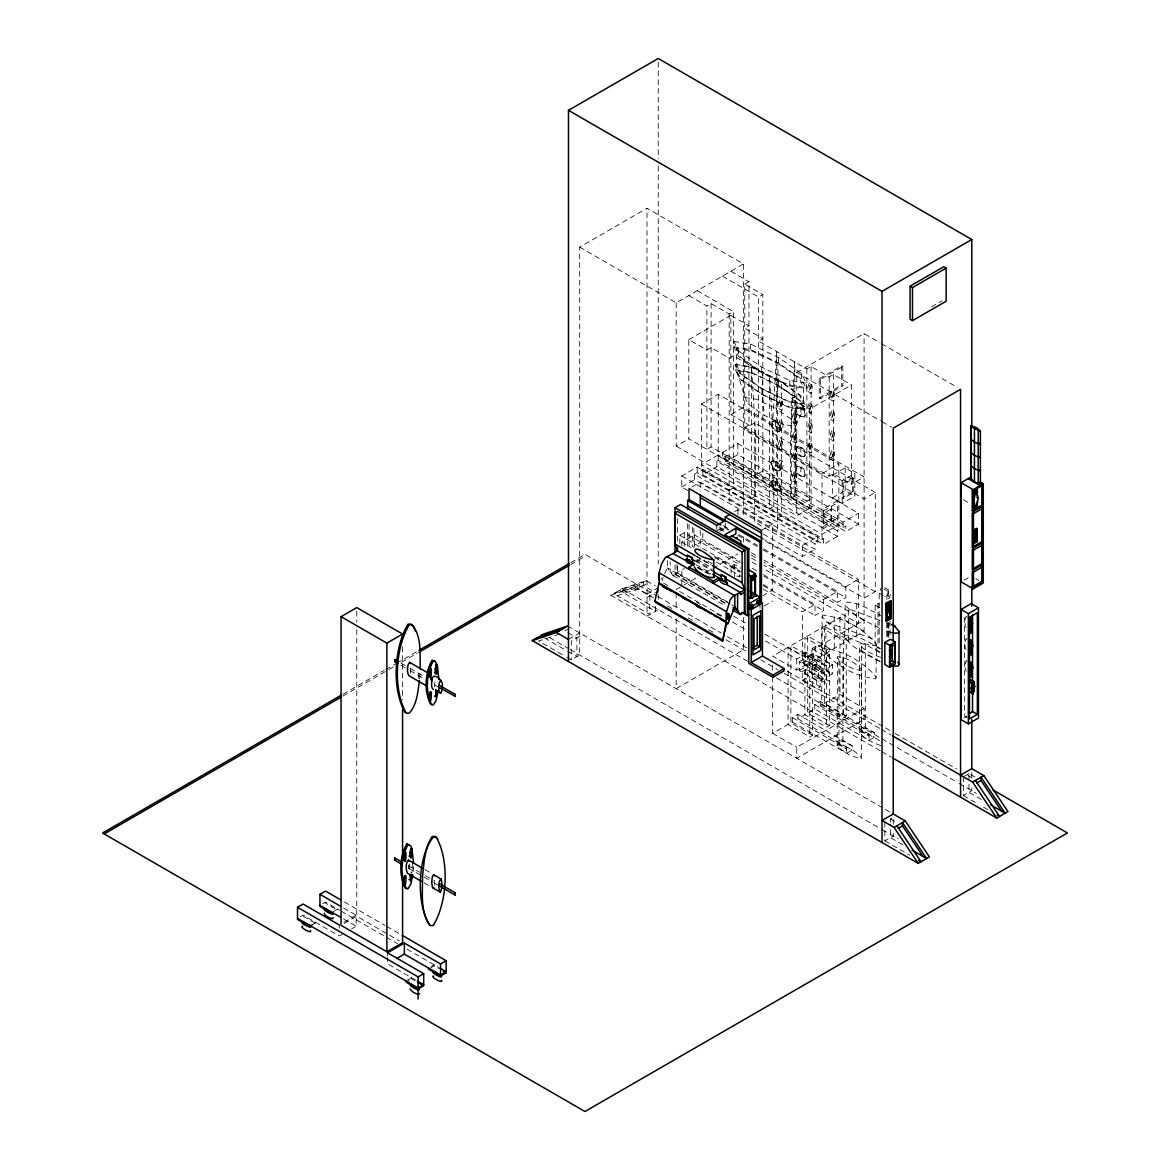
<?xml version="1.0" encoding="UTF-8"?>
<svg xmlns="http://www.w3.org/2000/svg" width="1170" height="1170" viewBox="0 0 1170 1170"><rect width="100%" height="100%" fill="white"/><g stroke="black" fill="none" stroke-linecap="round" stroke-linejoin="round"><path stroke-width="0.75" stroke-dasharray="5 3.75" d="M408.476 865.039L408.257 868.476M412.41 862.773L411.796 872.82M413.507 866.385L412.995 873.522M795.249 426.436L792.031 419.796L775.973 408.549L777.918 385.383L777.918 363.329L751.944 350.971L736.632 348.484L736.632 370.539L744.997 397.42L748.23 404.059L764.288 415.306L783.768 424.564L795.249 426.436L803.629 409.222L803.629 387.182L799.329 378.334L777.918 363.329M418.363 678.278L418.831 673.437M419.562 678.98L420.045 674.139M409.456 869.178L409.632 864.06M661.313 577.848L661.108 579.457M739.937 574.704L739.937 576.985M410.392 672.969L410.831 666.33M434.509 686.892L434.947 680.253M434.509 885.324L434.787 877.178M662.308 580.554L663.141 577.541M886.918 599.493L886.918 595.866L888.571 591.625L883.862 588.905M879.167 642.783L879.167 593.175L881.405 587.472M888.279 591.493L886.918 595.866M890.502 594.477L888.805 598.747L884.681 596.364M664.516 573.578L667.514 567.903L667.427 559.977M822.13 616.59L822.832 615.142C842.824 617.102 863.869 628.802 876.579 644.334L875.891 678.849C855.884 676.889 834.839 665.203 822.13 649.657L822.13 616.59C834.839 632.136 855.884 643.822 875.891 645.781L876.579 644.334M822.13 649.657L822.832 648.209C842.824 650.169 863.869 661.869 876.579 677.401M879.723 661.328C867.262 654.761 852.418 648.941 844.564 636.699L845.266 602.184C858.063 601.629 869.661 609.833 880.63 615.581M844.564 636.699L845.266 635.266C858.063 634.71 869.661 642.9 880.63 648.648M792.309 721.992L792.309 717.576L797.867 714.373L852.126 745.714L852.126 750.116L846.583 753.319L838.948 747.981L837.106 745.48L837.428 656.648C846.422 657.525 855.884 662.79 861.603 669.781L861.603 757.955L860.169 758.789L849.756 755.045L792.309 721.992L772.653 733.341L772.653 677.708M880.747 745.539C873.039 742.774 864.469 739.294 859.555 732.522L859.555 644.334L860.988 643.5L865.317 644.568L880.162 652.641M861.603 669.781L861.295 670.425C852.301 669.547 842.824 664.282 837.106 657.291M837.106 745.48L837.428 744.837C846.422 745.714 855.884 750.964 861.603 757.955M859.555 732.522L860.988 731.689L865.317 732.756L880.162 740.829M779.776 430.969C782.028 426.626 775.988 419.606 771.425 421.741C769.202 426.07 774.979 432.768 779.571 431.116C775.037 431.569 769.875 425.719 771.981 421.405C779.366 416.491 782.13 438.414 783.052 425.178C781.926 413.303 773.516 427.957 781.648 430.253M796.668 407.16C794.547 411.474 799.724 417.324 804.258 416.856C799.666 418.524 793.889 411.811 796.097 407.482C800.719 404.381 807.373 411.898 805.019 416.388L803.688 417.193M771.981 461.097C769.875 465.411 775.037 471.261 779.571 470.793C774.979 472.461 769.202 465.748 771.425 461.419C778.971 455.086 782.189 478.369 783.052 464.856C781.926 452.98 773.516 467.634 781.648 469.93M804.463 416.71C806.569 412.396 801.391 406.546 796.872 407.014L797.428 406.692M771.981 480.943C769.875 485.257 775.037 491.107 779.571 490.639C774.979 492.292 769.202 485.594 771.425 481.265C776.032 478.164 782.686 485.682 780.331 490.171L779.001 490.961M779.776 470.647C781.882 466.333 776.705 460.483 772.185 460.951L772.741 460.629M796.668 446.838C794.547 451.152 799.724 457.002 804.258 456.549C799.666 458.201 793.889 451.503 796.097 447.174C800.719 444.073 807.373 451.576 805.019 456.081L803.688 456.87M779.776 490.493C781.882 486.179 776.705 480.329 772.185 480.797L772.741 480.46M796.668 466.684C794.547 470.998 799.724 476.848 804.258 476.395C799.666 478.047 793.889 471.349 796.097 467.005C800.719 463.905 807.373 471.422 805.019 475.912L803.688 476.716M804.463 456.402C806.569 452.088 801.391 446.238 796.872 446.691L797.428 446.37M804.463 476.248C806.569 471.934 801.391 466.084 796.872 466.537L797.428 466.216M779.001 431.438L780.814 429.858L780.96 424.183L782.218 421.405M779.001 471.13L780.814 469.536L780.96 463.861L782.218 461.082M566.631 657.189L571.282 659.88L579.691 655.01L579.691 247.148L647.01 208.289L743.491 263.981L743.491 515.911M579.691 247.148L676.172 302.854L743.491 263.981M688.794 295.557L706.885 305.999L711.097 303.571L729.173 314.013L733.385 311.586L733.385 487.963L729.173 490.391L777.421 518.251L781.633 515.809L781.633 383.541L733.385 355.68L729.173 358.108L711.097 347.665L706.885 350.093L688.794 339.651L688.794 438.867L809.391 508.497L809.391 409.281L851.467 384.988L851.467 484.204L864.089 476.907L743.491 407.292L730.87 414.575L730.87 315.359L748.961 325.801L744.749 328.243L762.84 338.686L758.628 341.113L806.876 368.959L811.073 366.532L829.164 376.974L833.376 374.546L851.467 384.988M744.749 284.149L748.961 281.707L748.961 425.017L744.749 427.445L744.749 284.149L762.84 294.591L762.84 481.981M722.46 276.135L758.628 297.019L762.84 294.591M688.794 339.651L730.87 315.359M837.442 536.386L823.417 544.489L823.417 538.975L822.013 539.779L701.415 470.164L701.415 404.016L718.248 394.305L838.846 463.934L838.846 530.068L837.442 530.873L716.844 461.258L716.844 466.772L837.442 536.386L837.442 530.873M809.391 508.497L796.77 515.78L796.77 372.469L864.089 333.611L879.898 342.737M777.421 529.264L777.421 385.968L781.633 383.541M676.172 302.854L676.172 446.15L688.794 438.867M931.495 306.876L942.201 300.69M819.205 378.802L841.654 365.859L842.853 366.546L842.853 385.837L820.419 398.794L819.205 398.107L819.205 378.802L820.419 379.504L842.853 366.546M791.3 398.838L795.512 396.411L795.512 495.612L791.3 498.04L791.3 398.838L809.391 409.281M795.512 495.612L711.097 446.881L706.885 449.309L706.885 305.999M875.306 492.482L754.708 422.853L743.491 429.332L864.089 498.961L875.306 492.482L875.306 591.698L864.089 598.162L765.414 541.198M688.048 490.625L681.788 487.012L681.788 475.985L697.203 467.079L817.801 536.708L817.801 542.207L814.993 543.831L694.41 474.216L694.41 479.715L814.993 549.344L814.993 543.831M722.46 452.497L737.875 443.591L858.473 513.221L858.473 524.248L845.851 531.531L725.254 461.901L725.254 456.388L722.46 458.011L722.46 452.497L843.043 522.127L858.473 513.221M819.205 398.107L841.654 385.149L842.853 385.837M694.41 474.216L697.203 472.592L817.801 542.207M701.415 470.164L702.819 469.346L823.417 538.975M716.844 461.258L718.248 460.439L838.846 530.068M681.788 487.012L694.41 479.715M702.819 469.346L702.819 474.859L716.844 466.772M725.254 461.901L737.875 454.618L858.473 524.248M691.879 486.983L700.289 482.128L772.653 523.897L772.653 590.046L762.825 595.705M343.015 694.19L384.14 670.439M385.734 669.533L395.226 664.048M396.805 663.141L417.368 651.266M570.799 562.682L585.044 554.463L656.209 595.545M342.986 696.048L387.27 670.483M388.849 669.562L395.182 665.905M401.5 662.264L417.324 653.123M570.726 564.554L584.956 556.335M679.814 543.757L679.814 535.29L684.304 532.701L739.645 564.642M681.788 545.659L681.788 542.12L694.41 534.836L739.82 561.059M734.731 511.553L737.875 509.74L858.473 579.355L858.473 623.449L762.942 568.298M716.83 530.887L723.85 526.836L728.369 529.44M740.405 562.697L702.819 541.008L694.41 545.863L694.41 534.836M719.652 531.282L725.254 528.05L728.398 529.849M880.206 750.774L610.842 595.267L622.06 588.788L646.176 580.656L655.215 585.877M701.415 404.016L822.013 473.645L838.846 463.934M610.842 595.267L634.959 587.135L646.176 580.656M744.749 427.445L829.164 476.19L833.376 473.762L851.467 484.204M832.528 475.152L845.208 467.824L854.86 473.397L854.86 496.138L842.181 503.451L832.528 497.879L832.528 475.152L842.181 480.724L854.86 473.397M564.832 630.937L567.494 629.401M634.959 590.441L646.03 584.049M675.046 564.92L675.046 573.87L684.391 568.459M696.077 561.717L700.289 559.289M730.109 604.042L667.427 567.845L673.028 575.625L677.532 573.022L729.246 602.886M568.474 639.449L579.691 632.97M647.01 594.097L658.242 587.618M761.421 530.376L772.653 523.897M853.734 478.428L852.535 477.74L842.093 483.766L843.292 484.468L853.734 478.428L853.734 492.394L843.292 498.42L842.093 497.733L852.535 491.692L853.734 492.394M579.691 636.275L571.282 641.131L571.282 659.88M647.01 597.402L655.434 592.547M832.528 497.879L845.208 490.566L854.86 496.138M680.384 587.033L676.172 589.461L723.162 616.59M695.814 578.126L681.788 586.214L681.788 568.576M705.159 572.73L711.389 569.132M712.954 568.225L737.875 553.834M823.387 510.983L837.413 502.895M731.031 573.461L731.031 566.426L734.38 564.496L740.698 568.137M658.242 609.672L647.01 616.151L647.01 208.289M823.387 526.427L837.413 518.325M681.788 475.985L802.371 545.615L817.801 536.708M722.46 458.011L843.043 527.641L845.851 526.017L845.851 531.531M763.22 534.032L802.371 556.628L814.993 549.344M764.229 605.928L772.653 601.058M763.22 589.139L802.371 611.749L814.993 604.466L814.993 615.493L823.417 610.623L823.417 599.61L763.893 565.242M823.417 599.61L837.442 591.508L837.442 602.535L845.851 597.665L845.851 586.653L764.419 539.633M845.851 586.653L858.473 579.355M300.31 916.695L303.103 915.072L339.285 935.971L342.342 934.201M322.745 903.737L325.552 902.129L339.651 910.26M864.089 631.244L839.972 617.321L772.653 656.18L796.77 670.103L864.089 631.244L864.089 333.611M333.406 911.518L337.603 909.09L337.603 910.187L325.552 903.225L325.552 902.129M312.361 924.768L315.169 923.145L315.169 922.048M879.679 651.836L875.16 649.218L875.16 605.124L877.953 603.515L879.167 604.203M802.313 654.001L805.662 652.07L820.068 660.392L820.068 669.211L816.719 671.141L802.313 662.82L802.313 654.001L816.719 662.322L820.068 660.392M811.921 648.531L815.241 646.601L829.53 654.849L826.21 656.779L811.921 648.531L811.921 657.35L826.21 665.598L829.53 663.668L815.241 655.419L811.921 657.35M765.443 640.999L796.77 659.076L864.089 620.217L763.849 562.346M343.878 922.296L356.119 915.232L356.119 926.245L351.526 928.892M344.199 923.496L356.762 916.242L399.423 940.885M799.3 661.737L803.79 659.149L823.08 670.293L823.08 679.112L818.591 681.7L799.3 670.556L799.3 661.737L818.591 672.882L823.08 670.293M808.836 656.238L813.325 653.65L832.616 664.779L832.616 673.598L828.126 676.187L808.836 665.057L808.836 656.238L828.126 667.368L832.616 664.779M802.313 662.82L805.662 660.889L820.068 669.211M809.786 659.807L812.594 658.183L812.594 735.345L809.786 736.968L788.083 724.435L788.083 647.273L809.786 659.807L809.786 736.968M826.62 650.096L829.413 648.472L829.413 725.634L826.62 727.257L804.901 714.724L804.901 637.562L826.62 650.096L826.62 727.257M843.438 640.37L846.246 638.747L846.246 715.923L843.438 717.532L821.735 704.998L821.735 627.837L843.438 640.37L843.438 717.532M799.3 670.556L803.79 667.968L823.08 679.112M808.836 665.057L813.325 662.469L832.616 673.598M802.24 671.624L805.618 669.679L820.126 678.044L820.126 686.863L816.748 688.808L802.24 680.443L802.24 671.624L816.748 679.989L820.126 678.044M811.834 666.125L815.183 664.194L829.618 672.531L826.254 674.461L811.834 666.125L811.834 674.944L826.254 683.28L829.618 681.349L815.183 673.013L811.834 674.944M964.007 580.232L969.784 576.898M802.24 680.443L805.618 678.498L820.126 686.863M875.16 649.218L877.953 647.595L880.981 649.35M814.759 709.035L814.759 704.632L820.302 701.415L874.575 732.756L874.575 737.159L869.018 740.361L814.759 709.035L797.867 718.789L797.867 714.373M820.302 701.415L820.302 705.832L839.972 694.483L864.089 708.406L864.089 719.433L796.77 758.292L796.77 747.264L864.089 708.406M407.438 980.168L411.65 977.74L411.65 978.837L407.438 981.279M431.277 966.405L434.085 964.782L434.085 965.894L438.604 968.497M429.873 968.321L434.085 965.894M964.007 718.014L966.888 716.347M890.443 822.32L890.443 818.927L893.236 817.303L893.236 824.119M964.767 776.002L971.787 771.951L971.787 778.767M884.827 822.159L884.827 840.894L893.236 836.038L893.236 830.934M963.363 776.807L963.363 795.556L971.787 790.701L971.787 785.582M622.864 592.488L643.368 585.585L653.928 591.684M617.263 595.735L637.767 588.832L649.818 595.793L649.818 614.528L613.636 593.643L637.767 585.526L637.767 588.832M559.216 634.169L538.726 641.072L565.081 656.297M736.705 576.035L740.113 576.708M809.26 383.16L807.885 387.065L808.411 391.731L811.38 393.383L812.477 389.493L811.951 384.842L809.26 383.16L810.064 388.104L808.689 392.009M811.673 384.55L810.298 388.469L811.102 393.412M831.563 391.175L830.188 395.08L830.715 399.745L833.683 401.398L834.766 397.507L834.239 392.857L831.563 391.175L832.353 396.118L830.978 400.023M833.976 392.564L832.601 396.484L833.391 401.427M779.82 400.169L778.445 404.074L778.957 408.74L781.94 410.392L783.022 406.502L782.496 401.836L779.82 400.169L780.609 405.112L779.235 409.017M782.218 401.559L780.843 405.464L781.648 410.407M809.26 403.006L807.885 406.911L808.411 411.577L811.38 413.229L812.477 409.339L811.951 404.674L809.26 403.006L810.064 407.95L808.689 411.855M811.673 404.396L810.298 408.301L811.102 413.244M793.699 413.039L792.324 416.944L792.836 421.609L795.819 423.262L796.902 419.372L796.375 414.707L793.699 413.039L794.488 417.983L793.114 421.887M831.563 411.021L830.188 414.926L830.715 419.591L833.683 421.244L834.766 417.354L834.239 412.688L831.563 411.021L832.353 415.964L830.978 419.869M796.112 414.429L794.737 418.334L795.527 423.277M833.976 412.41L832.601 416.315L833.391 421.259M809.26 422.838L807.885 426.757L808.411 431.408L811.38 433.075L812.477 429.185L811.951 424.52L809.26 422.838L810.064 427.781L808.689 431.701M811.673 424.242L810.298 428.147L811.102 433.09M779.235 428.863L780.609 424.944L779.82 420.001M793.699 432.885L792.324 436.79L792.836 441.456L795.819 443.108L796.902 439.218L796.375 434.553L793.699 432.885L794.488 437.829L793.114 441.733M831.563 430.853L830.188 434.772L830.715 439.423L833.683 441.09L834.766 437.2L834.239 432.534L831.563 430.853L832.353 435.796L830.978 439.715M796.112 434.275L794.737 438.18L795.527 443.123M833.976 432.256L832.601 436.161L833.391 441.105M779.82 439.847L778.445 443.766L778.957 448.417L781.94 450.07L783.022 446.179L782.496 441.529L779.82 439.847L780.609 444.79L779.235 448.695M782.218 441.236L780.843 445.156L781.648 450.099M809.26 442.684L807.885 446.604L808.411 451.254L811.38 452.922L812.477 449.017L811.951 444.366L809.26 442.684L810.064 447.627L808.689 451.547M811.673 444.073L810.298 447.993L811.102 452.936M793.699 452.717L792.324 456.636L792.836 461.287L795.819 462.954L796.902 459.049L796.375 454.399L793.699 452.717L794.488 457.66L793.114 461.58M831.563 450.699L830.188 454.618L830.715 459.269L833.683 460.936L834.766 457.031L834.239 452.38L831.563 450.699L832.353 455.642L830.978 459.561M796.112 454.121L794.737 458.026L795.527 462.969M833.976 452.088L832.601 456.007L833.391 460.951M779.235 468.541L780.609 464.636L779.82 459.693M793.699 472.563L792.324 476.468L792.836 481.133L795.819 482.786L796.902 478.896L796.375 474.245L793.699 472.563L794.488 477.506L793.114 481.411M796.112 473.952L794.737 477.872L795.527 482.815M410.977 872.279L411.767 873.112M733.956 341.435L750.496 344.112L778.547 357.464L801.655 373.654L806.306 383.204L806.306 388.718L789.765 386.041L761.714 372.689L738.592 356.499L733.956 346.949L733.956 341.435L738.592 350.985L738.592 356.499M733.956 346.949L750.496 349.625L778.547 362.978L801.655 379.168L806.306 388.718M735.316 364.279L751.242 366.853L778.226 379.694L800.47 395.27L804.931 404.469L804.931 409.983L789.019 407.394L762.036 394.553L739.791 378.978L735.316 369.779L735.316 364.279L739.791 373.464L762.036 389.04L789.019 401.88L804.931 404.469M735.316 369.779L751.242 372.367L778.226 385.208L800.47 400.784L804.931 409.983M738.592 350.985L761.714 367.175L789.765 380.528L806.306 383.204M803.629 387.182L788.302 384.696L751.944 367.512L736.632 365.025L740.932 373.873L762.343 388.864L788.302 401.222L803.629 403.709L799.329 394.86L777.918 379.87M744.997 397.42L756.493 399.277L775.973 408.549M886.187 630.864L891.686 632.56M880.747 657.35C873.039 654.586 864.469 651.105 859.555 644.334M879.942 620.349L848.308 608.809L848.308 641.877M886.597 622.776L889.931 623.99M872.484 638.776L825.874 621.767L825.874 654.834M698.68 567.596L710.687 574.119M879.723 628.246C867.262 621.694 852.418 615.873 844.564 603.632M874.575 732.756L865.317 728.354L859.862 727.462L861.398 730.621L869.018 735.959L869.018 740.361M852.126 745.714L842.883 741.312L837.428 740.42L838.948 743.579L846.583 748.917L846.583 753.319M881.478 343.658L957.396 387.475M730.87 271.264L748.961 281.707M697.203 290.701L733.385 311.586M796.77 372.469L880.586 420.864M882.165 421.785L891.657 427.255M777.421 385.968L795.512 396.411M963.407 499.766L969.608 503.349M730.87 414.575L748.961 425.017M975.751 578.667L978.763 580.408M725.254 456.388L845.851 526.017M676.172 446.15L796.77 515.78M702.819 474.859L823.417 544.489M884.725 587.647L890.238 590.821M879.167 593.175L883.306 595.574M875.306 591.698L754.708 522.069L754.708 422.853M875.16 605.124L879.679 607.742M723.104 525.505L729.378 529.118M738.767 534.544L757.56 545.395M763.834 549.008L837.442 591.508M737.787 535.275L761.275 548.847M762.855 549.754L845.851 597.665M718.98 526.807L725.254 530.434L723.85 531.238L716.011 526.719M751.301 552.796L757.56 556.408M763.834 560.035L837.442 602.535M751.316 555.106L757.59 558.734M751.374 558.017L757.633 561.629M751.974 561.966L761.377 567.391M752.354 568.298L757.048 571.004M763.323 574.616L814.993 604.466M763.893 576.269L823.417 610.623M679.814 535.29L739.893 569.98M714.446 556.437L739.615 570.975M763.206 584.591L772.653 590.046M731.031 566.426L740.493 571.896M714.768 557.622L739.82 572.086M763.323 585.644L814.993 615.493M681.788 542.12L691.178 547.545M716.245 562.024L739.732 575.582M846.246 638.747L824.543 626.228L824.543 703.389L846.246 715.923M707.894 561.205L712.574 563.896M860.71 650.374L880.308 661.693M695.609 555.721L711.17 564.715M696.662 556.51L710.775 564.657M696.94 559.289L711.097 567.465M695.536 560.094L712.837 570.082M967.049 717.532L964.636 716.142L964.636 614.513M695.375 561.132L712.764 571.179M696.179 564.744L711.243 573.446M697.203 567.377L709.854 574.675M697.686 567.816L706.724 573.037L706.724 570.828M829.413 648.472L807.709 635.939L807.709 713.1L829.413 725.634M731.674 604.948L734.818 606.762M675.046 573.87L724.727 602.55M725.078 603.413L670.22 571.735L670.22 561.819M673.028 575.625L724.742 605.49M812.594 658.183L790.876 645.65L790.876 722.811L812.594 735.345M733.458 616.063L747.557 624.195M764.785 634.14L802.371 655.843L802.371 611.749M732.552 622.016L746.65 630.147M663.478 583.069L669.737 586.682M696.34 602.038L702.6 605.665M716.683 613.797L722.943 617.409M975.005 777.056L968.979 773.575L968.979 780.39M657.789 596.466L721.056 632.985M727.374 636.641L747.937 648.502M787.483 671.331L883.95 727.038M885.544 727.945L893.441 732.508M895.021 733.429L956.709 769.041M967.78 775.432L972.519 778.167M634.959 587.135L653.343 597.753M667.573 605.972L672.326 608.707M688.135 617.848L694.468 621.489M708.698 629.709L715.031 633.365M726.087 639.756L746.621 651.617M760.719 659.748L777.948 669.693M784.207 673.306L879.898 728.559M881.478 729.466L890.97 734.95M622.06 588.788L748.039 661.518M776.412 677.898L880.396 737.934M881.975 738.84L957.601 782.511M959.181 783.417L976.497 793.421M820.302 705.832L874.575 737.159M981.381 799.476L968.979 792.309L968.979 782.086M814.759 704.632L869.018 735.959M963.363 795.556L975.765 802.722M983.531 807.198L988.182 809.874M881.785 751.696L891.233 757.151M797.867 718.789L852.126 750.116M792.309 717.576L846.583 748.917M772.653 733.341L796.77 747.264M567.64 626.009L883.759 808.514M885.339 809.421L893.236 813.998M567.845 632.678L576.898 637.899L576.898 656.633L567.582 651.266M890.443 818.927L896.469 822.408M549.812 637.767L568.678 648.663M570.258 649.569L880.644 828.769M882.209 829.676L897.96 838.758M544.328 637.84L566.031 650.374M902.845 844.828L890.443 837.661L890.443 824.031M884.827 840.894L909.631 855.226M400.988 663.097L408.725 667.558M410.26 668.45L424.183 676.479M400.842 665.306L408.579 669.766M410.129 670.659L424.037 678.702M434.86 684.947L437.946 686.731M425.017 869.646L431.043 873.127M408.725 865.975L419.547 872.22M425.734 875.803L433.456 880.264M408.579 868.184L422.487 876.228M424.037 877.12L433.309 882.472M434.86 883.365L437.946 885.149M424.14 882.926L430.18 886.407M344.346 901.953L385.062 925.455M386.627 926.362L400.725 934.508M343.527 907.964L356.119 915.232M341.216 911.167L385.062 936.483M386.627 937.389L397.595 943.722M406.984 949.148L438.604 967.4M343.527 918.991L356.119 926.245M415.833 980.168L387.519 963.817L387.519 957.513M315.169 923.145L303.103 916.183L303.103 915.072M411.65 978.837L414.663 980.577M967.151 617.424L966.171 616.4L965.192 618.564L965.192 626.301L966.171 627.339M967.151 639.507L966.171 638.469L965.192 640.634L965.192 648.326L966.171 649.35M967.166 661.518L966.171 660.48L964.782 666.768L966.171 671.434M736.632 348.484L740.932 357.333L762.343 372.338L762.343 394.378L764.288 415.306M890.019 621.051L890.019 636.933M888.805 623.8L888.805 637.84M888.571 591.625L888.571 598.835M888.571 622.235L888.571 638.44M887.211 622.674L887.211 636.787M886.918 623.04L886.918 637.533M877.953 603.515L877.953 647.595M865.317 644.568L865.317 732.756M861.398 646.834L861.398 735.023M856.732 603.954L856.732 637.021M852.535 477.74L852.535 491.692M845.208 467.824L845.208 490.566M843.292 484.468L843.292 498.42M843.043 522.127L843.043 527.641M842.883 657.525L842.883 745.714M842.181 480.724L842.181 503.451M841.654 365.859L841.654 385.149M839.972 617.321L839.972 694.483M838.948 659.792L838.948 747.981M834.283 616.912L834.283 649.979M833.376 374.546L833.376 473.762M831.475 506.332L831.475 521.761M829.164 376.974L829.164 476.19M828.126 667.368L828.126 676.187M826.254 674.461L826.254 683.28M826.21 656.779L826.21 665.598M822.013 473.645L822.013 539.779M820.419 379.504L820.419 398.794M818.591 672.882L818.591 681.7M816.748 679.989L816.748 688.808M816.719 662.322L816.719 671.141M815.241 646.601L815.241 655.419M815.183 664.194L815.183 673.013M813.325 653.65L813.325 662.469M811.073 366.532L811.073 509.827M806.876 368.959L806.876 501.243L811.073 498.815L762.84 470.954L758.628 473.397L758.628 297.019M805.662 652.07L805.662 660.889M805.618 669.679L805.618 678.498M803.79 659.149L803.79 667.968M802.371 545.615L802.371 556.628M801.655 373.654L801.655 379.168M800.836 407.365L800.836 416.184M800.836 447.057L800.836 455.876M800.836 466.888L800.836 475.707M796.77 659.076L796.77 670.103M789.765 380.528L789.765 386.041M778.547 357.464L778.547 362.978M778.226 379.694L778.226 385.208M775.593 421.946L775.593 430.765M775.593 461.623L775.593 470.442M775.593 481.47L775.593 490.288M772.653 665.16L772.653 670.542M762.036 389.04L762.036 394.553M761.714 367.175L761.714 372.689M760.032 603.384L760.032 608.356M750.496 344.112L750.496 349.625M743.491 537.03L743.491 542.105M743.491 617.336L743.491 649.803L676.172 688.662L676.172 616.517M737.875 443.591L737.875 454.618M737.875 509.74L737.875 515.034M734.38 564.496L734.38 576.81M729.173 314.013L729.173 501.418M725.254 523.326L725.254 528.05M718.248 394.305L718.248 460.439M716.844 526.602L716.844 529.761M711.097 303.571L711.097 446.881M702.819 533.125L702.819 541.008M700.289 482.128L700.289 491.064M700.289 530.39L700.289 548.262M697.203 467.079L697.203 472.592M693.898 528.299L693.898 547.794M692.494 527.334L692.494 546.829M689.072 524.35L689.072 549.681M687.667 523.663L687.667 548.467M684.304 532.701L684.304 546.258M677.532 518.617L677.532 541.988M677.532 566.251L677.532 573.022M676.962 564.335L676.962 573.359M676.172 593.058L676.172 609.307M658.242 62.156L658.242 158.857M658.242 166.155L658.242 563.911M658.242 594.345L658.242 599.449M655.434 606.177L655.434 611.296L619.252 590.397L643.368 582.28L643.368 585.585M402.582 646.834L402.582 699.792M387.519 952.789L387.519 955.948M356.762 611.237L356.762 622.206M356.762 629.504L356.762 916.242M339.285 924.943L339.285 928.088M776.719 351.556L772.522 425.631L772.522 486.267L776.719 483.839L776.719 351.556M794.81 361.998L790.598 436.074L790.598 496.709L794.81 494.281L794.81 361.998M718.248 454.925L701.415 464.651L822.013 534.28L838.846 524.555L718.248 454.925M755.688 495.978L751.476 498.405L751.476 366.122L755.688 435.357L755.688 495.978M773.779 506.42L769.567 508.848L769.567 376.565L773.779 445.799L773.779 506.42M837.413 500.775L823.387 508.862L823.387 528.606L837.413 520.504L837.413 500.775M830.846 509.14L824.016 513.074L824.016 523.619L830.846 519.67L830.846 509.14M751.944 373.025L736.632 370.539L740.932 379.387L762.343 394.378L788.302 406.736L803.629 409.222L799.329 400.374L777.918 385.383L751.944 373.025"/><path stroke-width="1.5" d="M402.729 878.904L403.811 883.833L404.615 875.847M420.205 669.152C419.796 654.469 421.99 636.743 412.103 624.721L409.207 624.897C395.182 647.946 392.871 689.686 406.297 713.247L409.207 713.071C417.222 704.515 417.763 691.66 419.401 680.589M658.491 576.386L659.295 580.071M751.081 577.41L751.286 576.649L751.081 577.585M752.281 578.112L751.169 577.088L752.222 579.662M753.626 577.059C752.69 582.66 752.251 572.788 754.884 576.327L754.884 593.921L751.535 595.852L751.535 578.272L752.793 577.541L751.579 576.839M754.05 576.81C755.542 574.514 753.758 584.664 752.295 578.272M755.337 594.769C754.109 593.716 756.727 594.974 760.032 597.329L748.8 603.808M428.059 671.726L428.849 668.143M409.997 875.043L410.685 881.112L412.059 874.911M441.002 680.443C435.679 684.816 441.119 703.375 442.245 686.117C444.424 681.232 432.915 671.565 432.139 678.922C431.862 682.125 430.502 687.492 433.324 689.525M891.247 649.555L890.121 654.615L891.247 658.374L892.037 650.388L890.048 648.867L892.037 650.388M969.769 649.291L970.266 644.334L972.679 645.723L970.998 653.313L969.813 652.056L969.316 647.668L970.998 640.078L972.182 641.335L972.679 645.723M972.182 628.641L972.182 619.281L970.998 618.038L969.316 625.614L969.813 630.016L970.998 631.259L972.182 628.641L969.769 627.252L970.266 622.279L972.679 623.683M969.769 671.346L970.266 666.373L972.679 667.778L970.998 675.353L969.813 674.11L969.316 669.708L970.998 662.132L972.182 663.375L972.679 667.778M972.972 680.881L974.157 682.139L974.654 686.527L972.972 694.117L971.787 692.859L971.29 688.472L972.972 680.881L970.559 679.492L969.374 682.11L971.787 683.499M974.054 691.719L971.641 690.329L972.241 685.137L974.654 686.527M886.772 618.403L888.439 604.363L890.341 616.634L886.772 618.403L890.341 616.634M887.006 618.55L888.673 604.51M403.021 853.383L402.729 857.8M436.088 695.506L436.98 690.432M438.18 691.134L436.132 700.377L433.324 704.954L431.876 705.042C425.134 692.157 426.202 673.467 433.324 660.86L434.772 660.772L437.287 665.028L438.94 679.668M410.758 879.313L411.357 875.92M412.864 874.926L410.802 884.184L407.994 888.761L406.546 888.849C399.804 875.95 400.871 857.274 407.994 844.667L410.802 845.998L411.972 848.835L413.61 863.475M658.578 575.538L659.295 573.461M686.936 556.408L677.532 550.982L665.218 557.71L661.533 563.998L659.105 572.759L659.324 584.327M677.532 547.384L677.532 550.982L674.724 543.845L674.724 513.045L742.116 551.947L742.116 582.748L744.924 589.899L733.283 596.027L730.241 599.64L726.087 613.416L726.087 621.212L727.798 624.107L734.818 606.762L734.818 595.735L667.427 556.818M976.277 539.487C978.325 521.703 969.813 537.352 975.648 541.286M654.937 601L658.929 583.011L726.219 621.855L722.621 641.175L655.332 602.331L654.937 601L722.226 639.858M657.496 592.576L658.227 589.329M722.621 641.175L726.614 623.186M972.928 498.435L974.8 490.011L976.014 490.698L978.252 498.23L976.014 508.336L974.8 507.648L973.001 501.623M976.014 490.698L973.762 500.818L976.014 508.336M435.737 689.393L436.015 697.305L437.39 691.119M728.398 618.316C725.912 623.171 727.257 608.298 728.617 614.996M394.875 661.503L394.729 659.529L397.902 661.313M439.496 687.624L455.174 696.311L455.101 694.337L439.642 685.415M403.255 852.55L404.103 851.614M410.041 988.869C411.036 991.487 418.056 995.582 419.606 993.754M687.39 555.267L692.421 557.988L687.39 555.267L687.433 560.035L690.622 562.112L692.04 561.878M687.17 559.055C683.529 559.669 696.457 565.783 692.421 561.732M686.264 559.011L686.731 562.17L693.591 565.198M694.278 566.88C697.159 572.686 707.455 578.375 713.817 577.497L713.817 559.86C689.934 538.112 687.097 555.852 713.817 559.86M721.261 574.806L725.853 577.146L721.261 574.806L721.29 579.559L725.897 581.899L724.698 580.598M722.49 579.091C713.861 577.117 733.736 586.726 724.42 580.071M892.666 623.946L899.013 631.376L898.326 632.824L895.825 633.219L891.686 632.56M899.013 631.376L899.013 664.458L898.326 665.891L895.825 666.3L891.686 665.628M455.101 694.337L454.954 696.545M409.602 845.296L406.794 843.965C399.672 856.572 398.604 875.262 405.346 888.147L406.794 888.059M394.729 860.155L394.729 857.946L394.656 860.155L402.392 864.615M433.763 887.474L432.476 887.547L431.642 882.297L432.476 876.081L433.763 874.692L441.397 879.299L442.187 886.275L440.563 892.125L432.885 887.971M455.101 892.754L454.954 894.962L455.101 892.754L439.642 883.833M568.474 661.489L568.474 110.316L658.242 58.5L971.787 239.528L971.787 425.631M568.474 110.316L882.019 291.345L971.787 239.528M910.07 286.182L943.737 266.745L946.15 268.135L946.15 301.202L912.483 320.639L910.07 319.249L910.07 286.182L912.483 287.571L946.15 268.135M341.055 616.663L356.762 607.596L402.582 634.052L386.875 643.12L341.055 616.663L341.055 925.309L386.875 951.766L402.582 942.698L402.582 878.787M341.435 695.097L102.58 832.996L584.956 1111.5L1067.42 832.952L993.081 790.043M418.948 650.344L569.22 563.589M104.174 833.918L341.406 696.954M418.904 652.216L569.146 565.476M675.046 552.415L675.046 507.721L680.662 504.489L716.83 525.374L723.85 521.323L687.667 500.438L687.667 509.491M687.667 500.438L689.072 499.619L761.421 541.403L760.032 542.207L759.959 602.638L758.76 601.936M674.724 513.045L677.532 511.422L744.924 550.339L744.924 614.206M725.254 521.747L725.254 517.023L729.992 514.288M532.291 640.604L543.523 634.125L567.64 626.009L556.423 632.487L532.291 640.604L918.201 863.401L929.419 856.923L905.302 820.96L893.236 813.998L882.019 820.477L894.085 827.439L918.201 863.401M760.032 542.207L735.901 528.284L724.683 534.763L748.8 548.686L748.8 663.332L772.931 677.254L784.149 670.776L784.149 668.582L762.431 656.048L751.213 662.527L751.213 609.614L762.431 603.135L762.431 656.048M728.895 537.849L735.901 533.798L735.901 528.284M735.901 538.2L737.305 537.396M689.057 569.307L689.057 567.114L694.673 563.867M742.116 551.947L744.924 550.339M675.046 507.721L747.396 549.505L748.8 548.686M713.173 581.037L718.789 577.79L718.789 579.998L713.173 583.23L713.173 581.037L689.057 567.114M747.805 574.543L750.964 576.357L755.454 573.768L755.454 595.822L750.964 598.411L747.805 596.583M980.27 482.069L983.283 483.81L983.283 583.026L973.177 588.861L961.126 581.899L961.126 482.683L971.217 476.848M752.822 605.08L751.608 604.393L748.8 606.016L750.014 606.703L752.822 605.08L752.822 607.288L750.014 608.912L750.072 605.811L751.272 606.513L750.145 608.298L748.946 607.61L750.072 606.952M757.224 603.354L757.224 601.146L760.032 599.537L761.231 600.225L761.231 602.433L758.423 604.056L757.224 603.354L751.608 606.601L752.822 607.288M750.072 605.811L748.946 606.469L751.272 607.654M750.336 605.636L752.69 606.85L751.549 607.522L750.336 605.636L752.69 605.68L751.549 606.338M757.341 601.57L758.496 600.912L758.555 603.486L759.696 602.813L759.696 601.614L757.341 602.784L757.341 601.57L759.696 602.813M758.76 600.795L761.1 600.839L759.959 602.638M757.224 601.146L758.423 601.848L761.231 600.225M750.336 606.821L751.476 606.162M750.145 607.157L751.272 606.513M759.959 601.497L761.1 600.839M732.581 610.009L740.42 614.528L744.924 611.939M741.809 612.407L747.396 615.639L748.8 614.835M961.126 482.683L973.177 489.645L983.283 483.81M972.241 510.778L981.806 505.25L983.019 505.952L973.44 511.466L972.241 510.778L972.241 489.835L973.44 490.522L983.019 485.009L983.005 483.971L979.992 482.23M312.361 924.768L309.553 926.377L297.502 919.415L297.502 907.291L303.103 904.059L339.285 924.943M332.002 912.322L332.002 913.434L319.936 906.457L319.936 894.333L325.552 891.101L341.216 900.139M753.012 647.668L757.224 645.24L759.637 646.63L759.637 615.786L754.021 619.018L754.021 649.862L759.637 646.63M976.965 528.577L973.118 530.244L976.965 528.577L976.965 541.812L973.118 543.48M974.244 542.822L976.965 541.812M981.806 507.458L983.019 508.146L973.44 513.674L972.241 512.986L972.241 547.282L981.806 541.754L983.019 542.456L983.019 485.009L981.806 484.307L981.806 505.25M972.241 547.282L973.44 547.984L983.019 542.456M973.469 550.149L982.99 544.664L982.99 564.408L973.469 569.907L972.27 569.205L972.27 549.461L973.469 550.149L973.469 569.907M885.953 603.252L890.926 600.941L890.926 618.579L886.436 621.168L885.953 603.252L890.926 600.941M890.633 602.243L886.48 604.349L890.633 602.243L890.633 617.599L886.48 619.72L890.633 617.599M751.213 662.527L772.931 675.046L784.149 668.582M887.299 617.702L890.063 616.107M972.27 569.205L981.776 563.706L982.99 564.408M885.953 620.89L890.926 618.579M973.455 572.115L983.005 566.602L983.005 582.119L973.455 587.632L972.241 586.945L972.241 571.428L973.455 572.115L973.455 587.632M972.241 586.945L981.806 581.431L983.005 582.119M884.827 642.476L890.443 639.244L895.255 642.023L895.255 664.063L889.653 667.309L884.827 664.531L884.827 642.476L889.653 645.255L895.255 642.023M961.126 609.453L971.217 603.618L978.456 607.8L978.456 718.029L968.365 723.864L961.126 719.682L961.126 609.453L968.365 613.636L978.456 607.8M889.302 662.483L892.286 660.757L894.684 662.161L894.684 644.597L890.224 647.171L890.224 664.735L894.684 662.161M428.469 968.029L428.469 969.126L440.534 976.087L446.15 972.855L446.15 960.731L440.534 963.963L404.352 943.078L387.519 952.789L423.701 973.674L423.701 985.813L418.099 989.045L406.034 982.083L406.034 980.986M396.703 958.522L404.352 954.106L440.534 974.99L446.15 971.744L439.876 968.131M969.374 633.818L972.533 631.99M969.374 655.873L972.533 654.045M297.502 907.291L418.099 976.921L423.701 973.674M969.374 677.913L972.533 676.084M969.374 713.408L972.533 711.579L977.359 714.358L977.359 612.729L969.447 617.307L969.447 718.921L977.359 714.358M960.555 775.125L971.787 768.646L983.838 775.608L1007.955 811.585L996.738 818.064L892.812 758.058M894.085 827.439L905.302 820.96M892.549 735.857L972.621 782.086L983.838 775.608M898.297 828.316L902.494 825.888L902.494 822.569L926.611 858.546L912.147 850.195M976.833 782.964L981.03 780.536L981.03 777.231L1005.162 813.208L990.683 804.843M564.832 627.632L540.716 635.749L543.129 637.138M535.099 638.981L559.216 630.864M721.261 579.223L722.314 579.384M720.296 580.612L718.789 579.998M324.397 913.185C322.818 915.203 334.664 921.141 332.982 917.558M394.656 661.737L397.756 663.522M431.028 674.695L409.646 662.337C406.677 665.277 406.897 671.902 408.769 675.631L427.094 686.205M428.849 676.669L430.121 673.876L429.931 668.655M432.125 704.252L430.662 704.34C423.92 691.455 424.988 672.779 432.125 660.172L434.918 661.503M423.511 868.769L408.432 860.067C405.478 863.007 405.697 869.632 407.57 873.346L421.127 881.185M441.002 878.875C438.033 881.8 438.253 888.425 440.125 892.154M970.749 425.602L976.687 427.737L980.387 431.174L980.387 484.087L974.449 481.952L970.749 478.515L970.749 425.602L971.363 479.788M971.363 426.874L980.387 431.174M687.17 561.264L673.028 553.585M326.971 910.26C324.543 910.684 333.157 914.75 330.466 912.044M302.723 926.26C298.335 926.83 312.653 934.581 310.533 930.516M433.69 975.97C429.302 976.54 443.635 984.292 441.514 980.211M326.152 909.207C317.933 908.403 340.134 918.918 331.11 911.722M303.717 922.165C295.483 921.36 317.684 931.876 308.661 924.68M305.019 923.379C301.041 922.75 310.84 928.029 308.032 925.002M436 973.074C432.344 972.358 440.52 977.359 439.408 975.049M412.249 984.818C404.293 983.56 423.891 994.149 418.246 988.08M413.566 986.032C410.026 985.389 418.026 990.288 416.973 988.006M891.584 624.604L894.918 625.818M688.53 559.86L689.788 560.415M435.869 972.343C425.076 968.833 446.15 981.703 440.695 975.122M688.794 559.64L689.759 560.094M968.131 478.632L980.197 485.594M977.052 497.528L978.252 498.23M978.573 508.511L977.359 507.824L977.359 500.833M982.99 544.664L981.776 543.962L981.776 563.706M981.806 565.914L983.005 566.602M969.769 617.892L972.182 619.281M969.886 626.125L972.299 627.529M972.182 641.335L969.769 639.946L969.886 640.926M969.886 648.18L972.299 649.569M700.581 497.864L761.655 533.125M725.254 517.023L762.855 538.726M972.182 663.375L969.769 661.986L969.886 662.966M687.667 505.952L720.705 525.023M969.886 670.22L972.299 671.624M731.382 535.597L740.727 540.993L740.727 544.533M971.641 680.633L974.157 682.139M969.477 681.876L971.89 683.265M968.877 687.082L971.29 688.472M971.758 690.095L974.157 691.485M971.89 692.976L969.374 691.47L972.972 694.117M889.258 650.608L890.458 651.31M747.542 569.205L755.454 573.768M890.838 655.931L892.037 656.633M889.258 656.853L890.458 657.54M890.048 657.686L891.247 658.374M674.724 543.845L695.097 555.604M712.34 565.563L742.116 582.748M750.16 591.186L754.884 593.921M691.631 559.128L694.775 560.942M713.568 571.794L721.407 576.313M724.552 578.126L744.924 589.899M761.1 601.98L759.886 600.137M712.749 574.309L718.789 577.79M760.032 601.731L762.431 603.135M757.341 602.784L758.555 603.486M748.8 608.21L751.213 609.614M732.917 607.932L737.612 610.638L737.612 594.111M659.105 572.759L726.394 611.617M660.67 584.693L670.059 590.104M673.189 591.918L710.746 613.606M713.875 615.405L717.005 617.219M720.135 619.018L724.83 621.738M662.454 586.141L671.843 591.567M682.797 597.885L685.927 599.698M696.881 606.016L700.011 607.83L696.867 606.133M662.439 586.258L667.134 588.963M997.132 815.051L999.546 816.441L975.429 780.463M556.423 632.487L568.474 639.449M918.596 860.389L921.009 861.793L896.893 825.815M430.926 678.22L432.139 678.922M430.662 679.741L431.862 680.443M406.794 843.965L407.994 844.667M394.875 858.019L402.538 862.407M439.496 886.041L454.954 894.962M402.29 935.4L446.15 960.731M319.936 894.333L340.382 906.15M443.123 971.115L446.15 972.855M319.936 905.361L340.382 917.163M417.412 981.074L423.701 984.701L418.099 987.948L297.502 918.318M417.675 982.317L422.195 984.935M970.559 679.492L971.758 680.735M434.538 672.94L436.059 670.439L435.884 665.233M409.646 662.337L410.392 663.624M434.538 696.325L435.884 694.848L436.176 690.417M394.802 659.529L395.021 660.465M405.098 712.559C391.672 688.984 393.983 647.259 407.994 624.195L410.904 624.019L413.61 626.857L415.35 631.113M437.726 839.212L435.021 836.36L432.125 836.535C418.099 859.599 415.789 901.339 429.214 924.9M433.763 874.692L434.509 875.964M408.432 860.067L409.193 861.339M734.818 606.762L740.42 614.528M981.03 780.536L1001.535 811.117M972.621 782.086L996.738 818.064M902.494 825.888L922.998 856.455M979.773 443.137L980.387 444.41L974.449 442.275L970.749 438.838M979.773 456.358L980.387 457.631L974.449 455.496L970.749 452.059M979.773 469.594L980.387 470.866L974.449 468.731L970.749 465.294M979.773 482.815L980.387 484.087M897.858 662.059L899.013 664.458M727.126 584.327C725.575 585.483 718.307 582.236 719.959 578.463M713.393 576.62L713.817 577.497M408.973 856.177C411.197 858.4 411.167 850.663 410.568 849.025M403.021 859.614C405.244 861.837 405.215 854.085 404.615 852.462M408.973 879.562C410.787 882.034 411.05 875.467 410.846 874.224M726.599 623.303L726.204 621.972L658.9 583.128L659.31 584.444M436.088 664.326L436.98 668.377M429.931 692.04L429.141 700.026L428.015 696.267M888.439 604.363L890.092 616.488M981.806 509.257L981.806 541.754M981.806 567.625L981.806 581.431M978.193 430.823L978.193 483.736M977.359 486.881L977.359 497.352M976.482 528.299L976.482 541.534M974.8 507.648L974.8 509.301M974.449 429.039L974.449 481.952M973.601 530.522L973.601 543.757M973.44 490.522L973.44 547.984M973.177 489.645L973.177 588.861M972.533 615.04L972.533 681.408M972.533 693.839L972.533 711.579M971.787 588.013L971.787 606.265M971.787 719.389L971.787 768.646M968.365 613.636L968.365 723.864M960.555 797.179L960.555 389.303L893.236 428.176L893.236 641.101M912.483 287.571L912.483 320.639M893.236 664.765L893.236 813.998M892.286 644.962L892.286 660.757M890.443 600.649L890.443 618.286M889.653 645.255L889.653 667.309M886.714 604.495L886.714 619.866M886.436 603.53L886.436 621.168M882.019 291.345L882.019 842.517M772.931 675.046L772.931 677.254M761.421 602.813L761.421 530.376L689.072 488.607L689.072 499.327M758.423 601.848L758.423 604.056M757.224 616.21L757.224 645.24M751.608 604.393L751.549 607.522M750.964 576.357L750.964 598.411M747.396 549.505L747.396 615.639M744.354 612.261L744.354 592.415L740.42 594.696L740.42 592.488L727.184 584.854L727.184 582.645M725.897 577.483L725.897 581.899M700.289 494.632L700.289 507.151M693.503 563.194L693.503 565.403M692.362 558.134L692.362 562.536M440.534 963.963L440.534 976.087M418.099 976.921L418.099 998.961M404.352 943.078L404.352 954.106M402.582 708.932L402.582 858.692M386.875 643.12L386.875 951.766M309.553 925.28L309.553 926.377M403.942 856.221C405.537 873.639 407.701 841.084 403.942 856.221M403.942 879.606C405.537 897.024 407.701 864.469 403.942 879.606M409.895 852.784C411.474 870.202 413.653 837.647 409.895 852.784M422.487 876.169C422.809 892.418 419.723 912.073 430.414 925.602L433.324 925.426C447.335 902.362 449.66 860.623 436.234 837.062L433.324 837.237C424.037 847.621 424.3 863.08 422.487 876.169M429.258 672.414C430.853 689.847 433.017 657.291 429.258 672.414M429.258 695.799C430.853 713.217 433.017 680.677 429.258 695.799M435.211 668.977C436.805 686.41 438.969 653.854 435.211 668.977M728.193 616.619C729.129 627.588 730.694 607.42 728.193 616.619M751.081 597.051L751.242 597.797L751.081 597.051M752.295 597.753L752.456 598.484L752.295 597.753M755.001 574.982L755.176 575.713L755.001 574.982M756.215 575.669L756.376 576.415L756.215 575.669M756.215 595.486L756.376 596.232L756.215 595.486M974.654 535.933C976.643 557.71 979.348 517.023 974.654 535.933M970.018 621.343L970.018 629.08L970.998 630.118L972.387 623.844L970.998 619.179L970.018 621.343M970.018 643.412L970.018 651.105L970.998 652.129L972.387 645.898L970.998 641.262L970.018 643.412M970.003 665.438L969.608 669.547L970.998 674.227L972.387 667.938L970.998 663.258L970.003 665.438M971.992 684.216L971.583 688.296L972.972 692.947L974.361 686.702L972.972 682.052L971.992 684.201M760.734 610.798L752.924 615.303L752.924 654.864L760.734 650.344L760.734 610.798"/></g></svg>
